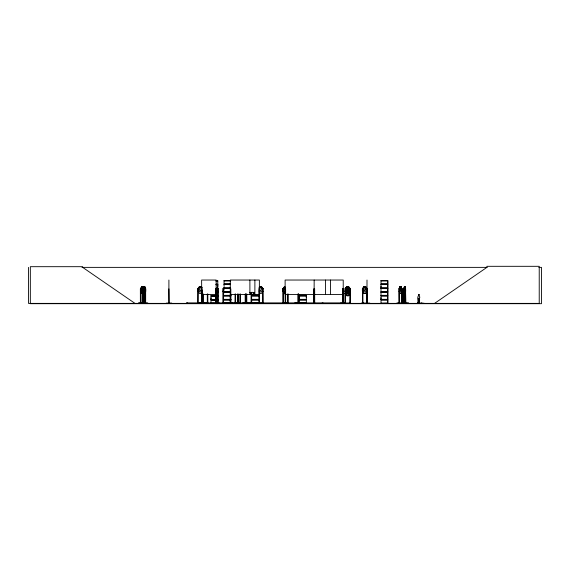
<?xml version="1.0" encoding="UTF-8"?>
<svg xmlns="http://www.w3.org/2000/svg" width="570" height="570" viewBox="0 0 570 570"><rect width="100%" height="100%" fill="white"/><g stroke="black" fill="none" stroke-linecap="round" stroke-linejoin="round"><path stroke-width="0.85" d="M217.797 299.585L211 299.585L211.007 297.918M217.79 286.489L217.79 284.822L216.094 284.822M299.549 299.35L299.549 296.008L306.346 296.008L306.339 299.35L299.549 299.35L299.556 297.683M306.339 297.683L306.339 296.008M381.002 299.35L381.002 296.008L387.792 296.008L387.792 299.35L381.002 299.35L381.009 297.683M381.002 287.921L381.002 284.587L387.792 284.587L387.792 287.921L381.002 287.921L381.009 286.254M387.785 296.008L387.785 299.35M387.785 284.587L387.785 287.921M166.276 303.112L171.727 303.09M224.024 303.361L233.137 303.083L223.483 303.005M340.397 303.105L349.816 303.005M369.823 303.112L361.273 303.083M404.472 286.532L403.824 288.84L404.415 286.532L405.07 286.532L405.591 288.862L405.662 291.142L405.014 293.443L404.415 293.443L403.845 291.12L403.824 288.84L404.265 288.684M405.455 288.755L405.462 303.382M143.034 288.741L142.977 303.382M401.7 303.382L401.736 288.684M399.314 288.741L399.37 303.382M140.918 288.741L140.883 303.382M418.551 294.426L418.302 296.265A1.211 1.005 -90 0 0 418.088 298.167L418.259 302.834L419.306 302.834L419.47 298.167A1.211 1.005 -90 0 0 419.306 296.265L419.249 294.797M419.306 302.834L419.513 298.167M217.612 288.755L218.068 288.862L218.046 303.382M366.88 288.776L367.351 288.862M197.769 288.862L198.31 288.684L198.21 303.382M223.49 288.776L223.369 303.382M345.57 288.741L345.584 303.382M349.966 288.776L349.816 303.382M362.905 288.741L362.378 288.84L364.052 286.596M227.694 303.375L227.779 302.855M240.462 302.855C241.06 304.373 228.299 302.435 240.547 303.09M402.349 294.797L402.285 296.265A1.211 1.005 -90 0 0 402.078 298.167C401.536 303.974 403.859 302.129 402.206 302.036L402.192 303.382L402.164 288.862L401.693 288.655M402.733 302.307L402.855 302.207M402.313 302.285L402.698 302.107M418.822 302.285L418.273 302.285L418.822 302.207M418.729 302.193L418.309 302.349L418.736 302.107M252.139 303.375L258.958 303.247M299.499 303.34L299.549 300.019L306.346 300.019L306.346 303.24L295.73 303.311M143.718 288.862L144.367 286.895L144.367 290.764L143.718 289.873M201.687 288.712L201.809 303.382L201.623 280.034L216.151 280.034L216.144 303.382M142.208 286.895L141.795 289.873L142.628 290.764M401.964 288.862L400.981 286.596L401.465 290.586L400.817 291.954L400.161 291.954L399.499 290.586L399.499 288.862L399.99 286.596L401.031 286.596M143.711 286.596L143.22 290.586L143.882 291.954L144.538 291.954L145.193 290.586M396.813 303.34L408.341 303.34M396.82 303.112L408.661 303.097L408.419 303.375M402.627 302.171L402.598 302.136M418.53 302.314L418.266 302.25M142.393 288.783L142.529 303.354M142.358 288.847L142.992 288.862L142.628 286.895L142.165 286.895M405.006 293.386L405.591 291.12M402.527 302.171L402.463 302.107M418.273 302.207L418.658 302.178M143.056 286.596L141.752 286.596L141.161 288.862L141.161 290.586L142.008 291.954L142.849 291.954M138.432 303.34L147.901 303.347M285.2 286.895L284.622 288.862L285.2 290.764M402.306 294.797L402.705 294.369M201.922 288.107L201.331 286.596L199.543 286.596L198.645 288.862L198.645 290.586L199.849 291.954L201.039 291.954L202.215 290.586M224.423 287.351L223.832 290.586M258.972 288.107L259.571 286.596L261.359 286.596L263.148 288.862L263.19 303.382M346.802 286.596L345.912 288.862L345.912 290.586L347.109 291.954L348.298 291.954L349.481 290.586L349.481 288.862L348.591 286.596L346.802 286.596L345.021 288.862L345.52 288.833M346.802 288.897L345.912 291.163L345.912 292.894L347.109 294.262L348.298 294.262L349.481 292.894L349.481 291.163L348.591 288.897L346.802 288.897L345.021 291.163L346.802 293.386M283.376 288.805L282.841 288.862L282.841 303.382M349.916 288.833L350.365 288.862L350.308 303.382M197.669 303.34L197.697 288.84L199.514 286.532L201.36 286.532L202.222 287.729M230.173 303.347L230.323 280.034L259.379 280.034L259.336 303.382M246.162 303.34L246.212 302.855M257.697 303.34L257.747 302.855M285.036 303.311L285.057 302.855M313.821 303.375L313.728 302.855M314.084 303.311L314.163 280.034M344.928 303.34L344.957 288.84L346.774 286.532L348.619 286.532L350.436 288.84L350.436 293.45L348.619 295.752L346.774 295.752L344.957 293.45M400.026 286.532L399.007 288.862L399.071 303.382L399.078 302.855M400.995 293.443L401.964 291.12M402.042 291.142L401.045 293.443L399.976 293.443M142.635 303.382L142.692 288.84L143.647 286.532L144.716 286.532L144.716 293.443L143.647 293.443L142.721 291.12M142.692 288.84L143.697 286.532L143.697 293.443M144.652 293.386L145.721 291.142L144.666 293.443M141.773 286.532L140.441 288.84L140.498 303.382L140.576 302.855M140.526 288.862L141.795 286.596M250.237 294.562L250.807 293.636L251.363 294.562M253.059 294.562L253.629 293.636L254.191 294.562M252.731 294.562L253.465 293.408L252.752 292.253L253.65 293.158L254.541 292.253L253.821 293.393L254.541 294.562M217.27 292.296L217.954 291.12M365.662 293.443L367.337 291.142L365.691 293.443L363.995 293.443L362.356 291.142L362.378 288.84L364.023 286.532L365.691 286.532L367.337 288.84L367.272 303.382M197.754 288.862L199.543 286.596M202.222 292.253L201.36 293.443L199.514 293.443L197.697 291.142M224.238 287.109L222.877 288.84L222.898 303.382M263.205 291.142L261.388 293.443L259.542 293.443M284.587 286.532L282.77 288.84L282.77 291.142L284.587 293.443M282.827 288.862L284.615 286.596L283.717 288.862L283.717 290.586L284.922 291.954M348.591 293.386L350.379 291.12M350.379 293.429L348.591 295.695L346.802 295.695L345.021 293.429M402.349 302.592L401.679 302.592L402.064 303.382M403.068 303.368L403.268 303.375M408.491 303.368L408.661 303.226M418.323 303.097L418.323 302.592L417.646 302.592L418.038 303.382M419.157 303.226C418.152 303.404 419.94 303.618 419.157 302.592M424.536 303.382L420.589 303.226M362.898 288.847L362.94 303.382M381.002 303.24L381.009 300.019L387.792 300.019L387.792 303.24L380.981 303.375M434.582 303.382L486.908 267.373L486.908 266.311L539.227 266.311L539.227 303.382L28.5 303.382L28.5 267.373M147.865 303.083L138.446 303.09L147.887 303.34M423.026 303.382L423.424 303.297M424.436 303.382L417.66 303.297M202.129 303.347L201.773 288.691M282.713 303.347L282.791 302.855M283.333 288.855L283.39 303.382M402.662 294.369L403.083 294.426M81.995 267.373L487.179 267.373M538.828 267.373L541.5 267.373L541.5 303.689L30.338 303.689L30.338 266.689L82.664 266.689L82.664 267.373L134.983 303.382M224.053 280.561L230.729 280.547M380.995 280.561L387.799 280.561M230.401 280.682L224.053 280.697L224.067 283.917L230.401 283.917M216.094 280.789L217.804 280.796M216.101 280.924L217.804 280.932M224.067 280.896L230.394 280.896M381.009 280.896L387.785 280.896L387.785 283.917L381.002 283.917L381.002 280.697L387.799 280.682L387.792 283.917M216.087 281.131L217.79 281.131L217.79 284.152L216.094 284.152M224.01 284.145L230.437 284.145M380.952 284.145L387.842 284.145M216.123 284.38L217.847 284.38M224.01 284.352L230.437 284.352M380.952 284.352L387.842 284.352M216.123 284.587L217.847 284.587M230.401 284.587L224.06 284.587L224.067 286.254M141.731 286.532L143.077 286.532M259.542 286.532L261.388 286.532L263.205 288.84M401.045 286.532L399.976 286.532L398.979 288.84L399.499 288.862M143.661 286.596L144.702 286.596L145.193 288.862L145.193 303.382L145.179 302.855L145.685 302.855L145.671 303.382M365.662 286.596L364.023 286.596L363.211 288.862L363.211 290.586L364.301 291.954L365.377 291.954L366.439 290.586L365.641 286.596M405.063 286.596L404.422 286.596L404.13 288.862L404.08 303.382M365.121 286.895L364.551 286.895L364.031 288.862L364.551 290.764L365.641 289.873L365.092 286.895M400.696 286.895L399.998 288.862L400.318 290.764L400.981 289.873L400.646 286.895M404.864 286.895L404.615 290.764L404.807 286.895M224.06 287.921L230.401 287.921M216.094 288.156L217.797 288.156L217.797 284.822M224.01 288.156L230.437 288.156M380.952 288.156L387.842 288.156M224.01 288.363L230.437 288.363M380.952 288.363L387.842 288.363M216.123 288.392L217.847 288.392M216.123 288.598L217.847 288.598M224.06 288.598L230.401 288.598M387.792 288.598L381.002 288.598L381.002 291.812L387.785 291.726L387.792 288.598L387.785 291.726M399.249 288.655L399.285 303.382M140.854 288.833L140.363 288.862L140.384 303.382M145.208 288.862L145.721 288.84L145.721 291.142M217.797 288.833L216.094 288.833L216.037 303.382M218.004 288.84L217.27 287.686M223.39 288.833L222.934 288.862M342.727 288.862L343.218 288.862L342.727 288.862L342.67 303.382M405.605 288.84L405.641 303.382M168.905 288.862L169.09 303.382M230.323 288.862L230.814 288.862L230.871 303.382M259.379 288.862L258.887 288.862L258.944 303.382M263.133 288.862L262.606 288.669L262.699 303.382M285.114 288.862L285.606 288.862L285.663 303.382M405.477 288.862L405.819 303.382L405.441 302.855M140.526 291.12L141.773 293.443M362.356 291.142L364.052 293.386M399.057 291.12L400.026 293.443M403.824 291.142L404.472 293.443M224.067 291.726L230.394 291.726M230.401 291.819L223.989 291.904L230.401 291.99M387.799 291.819L380.931 291.904L387.799 291.954M216.087 291.961L217.804 292.047L216.101 292.054M224.053 292.104L230.401 292.104M216.094 292.189L217.804 292.225M216.101 292.36L217.804 292.346M224.067 292.317L230.394 292.317M381.009 292.317L387.785 292.317L387.785 295.338L381.002 295.338L381.002 292.125L387.799 292.125L387.792 295.338M216.087 292.553L217.79 292.553M141.731 293.443L143.077 293.443M201.623 294.562L216.151 294.562M230.323 294.562L259.379 294.562M285.114 294.562L343.218 294.562M224.06 295.338L230.85 295.338M252.161 295.338L258.502 295.338M299.549 295.338L306.346 295.338M211 295.573L217.797 295.573M224.01 295.573L230.9 295.573M252.111 295.573L258.538 295.573M299.499 295.573L306.389 295.573M380.952 295.573L387.842 295.573M299.157 295.695L300.183 295.695M210.957 295.809L217.847 295.809M224.01 295.78L230.9 295.78M252.111 295.78L258.538 295.78M306.389 295.78L299.143 295.752L298.509 294.184M380.952 295.78L387.842 295.78M210.957 296.015L217.847 296.015M224.06 296.008L230.85 296.008M252.161 296.008L258.502 296.008M217.797 296.25L211 296.25L211 299.585M418.045 298.167L418.302 302.834M224.06 299.35L230.85 299.35M252.161 299.35L258.502 299.35M224.01 299.578L230.9 299.578M252.111 299.578L258.538 299.578M299.499 299.578L306.389 299.578M380.952 299.578L387.842 299.578M210.957 299.813L217.847 299.813M224.01 299.784L230.9 299.784M252.111 299.784L258.538 299.784M299.499 299.784L306.389 299.784M380.952 299.784L387.842 299.784M210.957 300.019L217.847 300.019M224.06 300.019L230.85 300.019M252.161 300.019L258.502 300.019M217.797 300.255L211 300.255L211 303.475M418.708 302.136L418.173 302.036L418.173 303.097M403.339 302.834L403.546 298.167A1.211 1.005 -90 0 0 403.296 296.265L403.225 294.654M140.313 302.855L140.89 302.855M142.464 302.855L142.992 302.855M144.317 302.855L143.74 302.855L143.747 303.382M344.978 302.855L345.584 302.855M349.816 302.855L350.422 302.855L350.472 303.34M362.399 302.855L363.026 302.855L363.026 303.382M399.021 302.855L399.541 302.855M401.686 302.855L402.206 302.855M403.866 302.855L404.28 302.855M198.317 303.005L207.252 303.005M213.928 303.112L219.557 303.112M248.178 303.375L242.834 303.083L251.049 303.005M262.585 303.005L253.073 303.375M283.39 303.005L287.629 303.005M303.304 303.112L295.73 303.112L306.339 303.147M421.216 302.998L422.021 302.998M224.067 303.147L233.144 303.112M242.841 303.105L248.107 303.382M252.168 303.147L258.951 303.147M381.009 303.147L387.785 303.147L387.785 300.019M240.661 303.375L235.389 303.375M259.5 303.34L259.435 302.855M314.291 303.34L314.22 302.855M396.82 303.311L408.676 303.297M217.804 303.482L210.936 303.532L217.804 303.611M201.809 302.855L201.566 303.382M343.204 302.855L343.204 303.382M343.589 303.354L343.617 302.934M314.505 303.375L314.597 302.855M251.705 303.34L251.598 293.985M228.42 303.347L228.328 302.855M407.229 303.375L407.18 303.097M418.893 294.369L419.292 294.797M259.079 291.042L259.877 291.954L261.067 291.954L262.243 290.586L262.243 288.862L261.359 286.596M282.827 291.12L284.615 293.386M222.934 291.12L224.274 292.823L222.877 291.142M251.719 294.562L250.992 293.393L251.712 292.253L250.821 293.158L249.924 292.253L250.636 293.408L249.902 294.562L249.888 280.034M144.666 286.532L145.692 288.862M144.652 286.596L145.642 288.862L145.656 303.382M400.995 286.532L402.014 288.862L401.971 303.382M404.13 290.586L404.914 291.954L405.291 290.586L405.006 286.596M405.07 286.532L405.641 288.862M403.182 303.311L403.19 302.592M419.712 303.226L419.712 302.592L419.043 302.592L419.043 303.097M419.598 302.592L419.598 303.097L417.767 303.097L417.767 302.592M418.686 302.036L418.686 303.097M418.636 302.036L418.636 303.097M418.223 302.036L418.202 303.226M405.569 302.855L405.598 303.382M404.244 290.565L404.258 303.382M403.995 302.855L404.016 303.382M403.881 288.84L403.866 303.382M403.745 303.226L403.745 302.592L403.068 302.592L403.068 303.097M403.624 302.592L403.624 303.097M402.712 302.036L402.662 303.097M401.893 292.275L401.864 303.382M399.499 291.42L399.527 303.382M367.401 303.382L367.401 302.855L366.774 302.855L366.774 303.382M367.194 288.862L367.187 303.382M367.002 280.034L366.995 303.382M366.795 288.677L366.852 303.382M362.826 302.855L362.819 303.382M349.93 302.855L349.93 303.382M345.47 302.855L345.47 303.382M345.092 302.855L345.092 303.382M343.966 303.382L343.966 302.934L186.504 302.934L186.504 303.382M343.218 303.382L343.218 280.034L285.114 280.034L285.164 303.382M343.026 288.862L343.033 303.382M342.998 302.855L342.912 303.382M342.805 302.934L342.805 303.382M330.5 280.034L330.5 294.562M325.506 280.034L325.506 294.562M323.005 302.934L323.005 303.382M322.192 302.934L322.192 303.382M314.711 303.382L314.654 288.862L313.671 288.862L313.614 303.382M301.038 302.855L301.074 303.382M300.889 302.855L300.917 303.382M300.81 302.855L300.775 303.382L300.746 303.005M300.604 302.855L300.589 303.382M298.416 293.985L298.445 303.382M298.288 302.855L298.288 303.382L298.252 293.985M298.117 302.855L298.117 303.382M297.989 293.985L297.989 303.382M295.652 302.934L295.752 303.382M294.597 302.934L294.597 303.382M288.178 293.985L288.235 303.382M288.121 302.855L288.121 303.382M287.743 302.855L287.743 303.382M287.686 293.985L287.629 303.382M285.549 302.855L285.549 303.382M283.283 302.855L283.283 303.382M263.076 302.855L263.076 303.382M262.585 302.855L262.585 303.382M258.83 302.855L258.83 303.382M258.296 302.855L258.353 303.382M258.238 302.855L258.238 303.382M257.861 302.855L257.804 303.382M255.887 302.855L255.887 303.382M255.673 302.855L255.695 303.382M254.883 280.034L254.883 294.562M251.541 302.855L251.541 303.382M251.163 302.855L251.163 303.382M251.106 293.985L251.049 303.382M246.76 293.985L246.817 303.382M246.703 302.855L246.703 303.382M246.268 293.985L246.326 303.382M245.542 294.106L245.556 303.382M245.421 294.106L245.463 303.382M245.364 294.106L245.406 303.382M245.235 294.106L245.221 303.382M240.405 293.985L240.405 303.382M239.97 302.855L239.97 303.382M239.913 293.985L239.856 303.382M238.189 302.855L238.189 303.382L238.146 294.106M238.025 294.106L237.982 303.382M237.904 294.106L237.825 303.382L237.719 294.106M237.676 302.855L237.676 303.382M235.56 293.985L235.617 303.382M235.503 302.855L235.503 303.382M235.125 302.855L235.125 303.382M235.068 293.985L235.011 303.382M230.757 302.855L230.757 303.382M230.629 294.106L230.643 303.382M230.508 288.862L230.458 303.382M230.444 288.862L230.337 303.382M228.271 302.855L228.306 303.382M223.483 302.855L223.483 303.382M222.991 302.855L222.991 303.382M218.118 302.855L218.118 303.382M217.968 288.862L217.904 303.382M217.733 302.855L217.712 303.382M217.548 290.565L217.605 303.382M217.505 302.855L217.505 303.382M216.344 302.855L216.329 303.382L216.315 288.862L215.902 288.862L215.873 303.382M215.816 302.934L215.816 303.382M213.244 302.934L213.244 303.382M212.496 302.934L212.496 303.382M207.801 293.985L207.858 303.382M207.744 302.855L207.744 303.382M207.309 293.985L207.309 303.382M207.252 302.855L207.252 303.382M203.162 302.855L203.162 303.382M203.105 293.985L203.105 303.382M202.956 293.985L203.013 303.382M202.899 302.855L202.899 303.382M202.671 302.855L202.671 303.382M202.614 293.985L202.557 303.382L202.464 293.985M202.407 302.855L202.407 303.382M201.873 288.862L201.837 303.382M201.032 302.934L201.032 303.382M198.317 302.855L198.317 303.382M197.826 302.855L197.826 303.382M187.559 302.934L187.559 303.382M186.81 302.934L186.81 303.382M168.905 280.034L168.905 303.382M145.485 290.565L145.485 303.382M145.393 288.669L145.336 303.382M144.267 293.13L144.253 303.382M144.139 293.13L144.139 303.382M144.003 302.855L144.053 303.382M143.925 292.275L143.925 303.382L143.79 292.275M142.821 302.855L142.821 303.382M142.721 288.862L142.785 303.382M140.712 288.862L140.754 303.382M198.994 303.311L204.438 303.083L198.994 303.382M346.353 290.387L347.315 292.132L346.311 293.928L347.615 292.453C348.113 294.868 350.065 293.97 347.935 292.118L348.883 290.394L347.643 291.776L346.353 290.387M200.127 286.895L199.55 289.873L200.127 290.764L200.726 290.764L201.331 288.862L200.726 286.895L200.127 286.895M260.162 286.895L259.578 289.873L260.162 290.764L260.754 290.764L261.359 288.862L260.754 286.895L260.162 286.895M347.394 286.895L346.809 289.873L347.394 290.764L347.985 290.764L348.598 288.862L347.985 286.895L347.394 286.895M347.394 289.197L346.809 292.175L347.394 293.073L347.985 293.073L348.598 291.163L347.985 289.197L347.394 289.197M346.774 288.84L344.957 291.142L346.774 293.443L348.619 293.443L350.436 291.142L348.619 288.84L346.774 288.84M362.527 303.382L362.527 288.862L362.449 303.382"/></g></svg>
